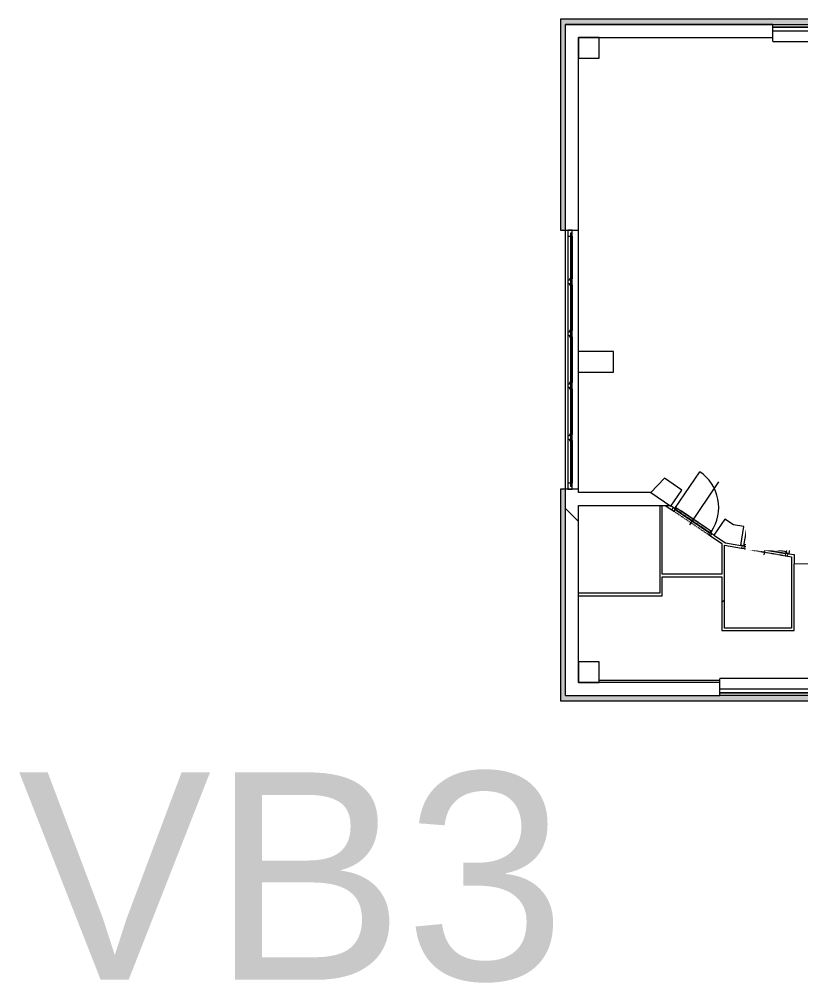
# Model space of a CAD drawing. Header units: millimetres. Extents: x 46521 to 258066, y -45352 to 20466.
# Drawn here: x 183311 to 198376, y -10713 to 7864 of the extents above; entities that cross this region are included whole.
import ezdxf

# ---------------------------------------------------------------- set-up
doc = ezdxf.new("R2010")
doc.units = ezdxf.units.MM
doc.linetypes.add('Čerchovaná se dvěma tečkami', pattern=[2.59, 1, -0.53, 0, -0.53, 0, -0.53])
for name, color, linetype, lineweight in [('A-DOOR', 31, 'Continuous', 13), ('A-DOOR-FRAM', 31, 'Continuous', 25), ('A-FLOR', 192, 'Continuous', 13), ('A-GENM', 13, 'Continuous', 13), ('A-GLAZ', 151, 'Continuous', 13), ('A-GLAZ-CURT', 52, 'Continuous', 9), ('A-GLAZ-CWMG', 51, 'Continuous', 9), ('A-WALL', 113, 'Continuous', 13), ('A-WALL-PATT', 111, 'Continuous', 35), ('G-ANNO-TEXT', 231, 'Continuous', 9), ('I-FURN', 30, 'Continuous', 13), ('S-COLS', 52, 'Continuous', 13)]:
    doc.layers.add(name, color=color, linetype=linetype, lineweight=lineweight)
doc.styles.add('Arial_3', font='arial.ttf', dxfattribs={"height": 5000})
doc.styles.add('Arial_4', font='arial.ttf', dxfattribs={"height": 4000})
pattern_1 = [(45, (128393, 0), (-7184.2, 7184.2), []), (45, (131267, 0), (-7184.2, 7184.2), []), (45, (137014, 0), (-4310.5, 10057.9), [4064, -2032, 67.06, -1964.94])]
pattern_2 = [(45, (128393, 0), (-7184.2, 7184.2), []), (45, (131267, -3e-12), (-7184.2, 7184.2), []), (45, (137014, -7e-12), (-4310.5, 10057.9), [4064, -2032, 67.06, -1964.94])]

# ---------------------------------------------------------------- blocks, each defined once
blk = doc.blocks.new('OKNO_2k_ - OKNO_2k_1900x1400-1963744-Mapka _ závislý 6')
at = {"layer": 'A-GLAZ', "lineweight": 9}
for p, q in [((-950, 126), (950, 126)), ((-950, 75), (-950, 126)), ((950, 75), (-950, 75)), ((-950, 75), (950, 75)), ((-950, -5), (-950, 75)), ((950, 126), (950, 75)), ((950, 75), (950, -5)), ((950, -5), (-950, -5))]:
    blk.add_line(p, q, dxfattribs=at)
blk = doc.blocks.new('ST_panel_sklo - ST_panel_sklo-1403385-Mapka _ závislý 6')
at = {"layer": 'A-GLAZ-CURT'}
for p, q in [((470, 28), (-470, 28)), ((-470, 28), (-470, 0)), ((-470, 0), (470, 0)), ((470, 0), (470, 28))]:
    blk.add_line(p, q, dxfattribs=at)
blk = doc.blocks.new('ST_panel_sklo - ST_panel_sklo-1403386-Mapka _ závislý 6')
at = {"layer": 'A-GLAZ-CURT'}
for p, q in [((500, 28), (-500, 28)), ((-500, 28), (-500, 0)), ((-500, 0), (500, 0)), ((500, 0), (500, 28))]:
    blk.add_line(p, q, dxfattribs=at)
blk = doc.blocks.new('parapet s nosem_vnitní - parapet s nosem_vnitní-1349022-Mapka _ závislý 6')
at = {"layer": 'A-GENM', "lineweight": 9}
for p, q in [((-950, -190), (-950, 0)), ((950, 0), (950, -190)), ((-950, -190), (-950, -200)), ((-950, -200), (950, -200)), ((-950, -200), (950, -200)), ((950, -200), (950, -190))]:
    blk.add_line(p, q, dxfattribs=at)
blk = doc.blocks.new('Rectangular Mullion - Rectangular Mullion-Loc wall 49 Bottom 120mm 02-1403430-Mapka _ závislý 6')
at = {"layer": 'A-GLAZ-CWMG'}
for p, q in [((65495, -199), (65495, -1079)), ((65575, -259), (65575, -1079))]:
    blk.add_line(p, q, dxfattribs=at)
blk = doc.blocks.new('Rectangular Mullion - Rectangular Mullion-Loc wall 49 Bottom 120mm 02-1403408-Mapka _ závislý 6')
at = {"layer": 'A-GLAZ-CWMG'}
for p, q in [((65495, 801), (65495, -199)), ((65575, 741), (65575, -139))]:
    blk.add_line(p, q, dxfattribs=at)
blk = doc.blocks.new('Rectangular Mullion - Rectangular Mullion-Loc wall 49 Bottom 120mm 02-1403416-Mapka _ závislý 6')
at = {"layer": 'A-GLAZ-CWMG'}
for p, q in [((65495, 3681), (65495, 2801)), ((65575, 3681), (65575, 2861))]:
    blk.add_line(p, q, dxfattribs=at)
blk = doc.blocks.new('Rectangular Mullion - Rectangular Mullion-Loc wall 49 Bottom 120mm 02-1403417-Mapka _ závislý 6')
at = {"layer": 'A-GLAZ-CWMG'}
for p, q in [((-120, -79), (-120, 1)), ((-120, 1), (0, 1)), ((0, 1), (0, -79)), ((0, -79), (-120, -79))]:
    blk.add_line(p, q, dxfattribs=at)
blk = doc.blocks.new('Rectangular Mullion - Rectangular Mullion-Loc wall 49 Bottom 120mm 02-1403388-Mapka _ závislý 6')
at = {"layer": 'A-GLAZ-CWMG'}
for p, q in [((0, 1), (-120, 1)), ((-120, 1), (-120, -79)), ((0, -79), (0, 1)), ((-120, -79), (0, -79))]:
    blk.add_line(p, q, dxfattribs=at)
blk = doc.blocks.new('Rectangular Mullion - Rectangular Mullion-Loc wall 49 Bottom 120mm-1403423-Mapka _ závislý 6')
at = {"layer": 'A-GLAZ-CWMG'}
for p, q in [((-60, -49), (-60, 1)), ((-60, 1), (60, 1)), ((60, 1), (60, -49)), ((-30, -49), (-60, -49)), ((-30, -79), (-30, -49)), ((30, -79), (-30, -79)), ((60, -49), (30, -49)), ((30, -49), (30, -79))]:
    blk.add_line(p, q, dxfattribs=at)
blk = doc.blocks.new('Rectangular Mullion - Rectangular Mullion-Loc wall 49 Bottom 120mm-V103-Mapka _ závislý 6')
at = {"layer": 'A-GLAZ-CWMG'}
for p, q in [((-60, -49), (-60, 1)), ((-60, 1), (60, 1)), ((60, 1), (60, -49)), ((-30, -49), (-60, -49)), ((-30, -79), (-30, -49)), ((30, -79), (-30, -79)), ((60, -49), (30, -49)), ((30, -49), (30, -79))]:
    blk.add_line(p, q, dxfattribs=at)
blk = doc.blocks.new('Rectangular Mullion - Rectangular Mullion-Loc wall 49 Bottom 120mm-V104-Mapka _ závislý 6')
at = {"layer": 'A-GLAZ-CWMG'}
for p, q in [((-60, -49), (-60, 1)), ((-60, 1), (60, 1)), ((60, 1), (60, -49)), ((-30, -49), (-60, -49)), ((-30, -79), (-30, -49)), ((30, -79), (-30, -79)), ((60, -49), (30, -49)), ((30, -49), (30, -79))]:
    blk.add_line(p, q, dxfattribs=at)
blk = doc.blocks.new('Rectangular Mullion - Rectangular Mullion-Loc wall 49 Bottom 120mm-V105-Mapka _ závislý 6')
at = {"layer": 'A-GLAZ-CWMG'}
for p, q in [((-60, -49), (-60, 1)), ((-60, 1), (60, 1)), ((60, 1), (60, -49)), ((-30, -49), (-60, -49)), ((-30, -79), (-30, -49)), ((30, -79), (-30, -79)), ((60, -49), (30, -49)), ((30, -49), (30, -79))]:
    blk.add_line(p, q, dxfattribs=at)
blk = doc.blocks.new('Kóje - Kóje-2061615-Mapka _ závislý 6')
at = {"layer": 'I-FURN', "lineweight": 9}
for p, q in [((73972, 4123), (73684, 3825)), ((74108, 3991), (73972, 4123)), ((74160, 4045), (74108, 3991)), ((75065, 2804), (74160, 4045)), ((73684, 3825), (73821, 3702)), ((73821, 3702), (74611, 2602)), ((75368, 1291), (75065, 2804)), ((74611, 2602), (74886, 1290)), ((74886, 1290), (74622, -49)), ((75112, -258), (75417, 1291)), ((75417, 1291), (75368, 1291)), ((74622, -49), (73878, -1154)), ((74236, -1556), (75112, -258)), ((67354, -981), (67091, -1259)), ((67689, -1216), (67354, -981)), ((67091, -1259), (67482, -1523)), ((67482, -1523), (67689, -1216)), ((73878, -1154), (72768, -1878)), ((73001, -2362), (74236, -1556)), ((68519, -1773), (68311, -2082)), ((68684, -1884), (68519, -1773)), ((68884, -1916), (68684, -1884)), ((68827, -2280), (68884, -1916)), ((72768, -1878), (72572, -1920)), ((72572, -1920), (72641, -2243)), ((68311, -2082), (68530, -2229)), ((68530, -2229), (68827, -2280)), ((69814, -2080), (69752, -2440)), ((70006, -2113), (69814, -2080)), ((71421, -2104), (70006, -2113)), ((71617, -2065), (71421, -2104)), ((71694, -2425), (71617, -2065)), ((72641, -2243), (72895, -2194)), ((72895, -2194), (73001, -2362)), ((69752, -2440), (69855, -2458)), ((69855, -2458), (69855, -2638)), ((71665, -2430), (71694, -2425)), ((71665, -2606), (71665, -2430)), ((69855, -2638), (71665, -2606))]:
    blk.add_line(p, q, dxfattribs=at)
blk = doc.blocks.new('DVERE_1k_oblozka - DD03_01_800x1970_koupelna-V128-Mapka _ závislý 6')
at = {"layer": 'A-DOOR', "lineweight": 9}
for p, q in [((-415, 22), (-415, 882)), ((0, -78), (0, 922)), ((-400, 22), (-450, 22)), ((-450, 22), (-450, -28)), ((415, 52), (-415, 52)), ((-415, 52), (-415, 37)), ((-415, 37), (-400, 37)), ((-400, 37), (-400, 12)), ((-400, -28), (-400, 22)), ((-400, 12), (400, 12)), ((305, 52), (-305, 52)), ((400, 12), (400, 37)), ((400, 37), (415, 37)), ((450, 22), (400, 22)), ((400, 22), (400, -28)), ((415, 37), (415, 52)), ((415, 52), (415, 22)), ((450, -28), (450, 22)), ((-450, -28), (-400, -28)), ((400, -28), (450, -28))]:
    blk.add_line(p, q, dxfattribs=at)
at = {"layer": 'A-DOOR', "linetype": 'Čerchovaná se dvěma tečkami', "lineweight": 9}
for p, q in [((-400, 22), (400, 22)), ((-400, -28), (400, -28))]:
    blk.add_line(p, q, dxfattribs=at)
at = {"layer": 'A-DOOR', "lineweight": 9}
blk.add_arc((-415, 52), 830, 360, 90, dxfattribs=at)
at = {"layer": 'A-DOOR-FRAM', "lineweight": 9}
for p, q in [((-400, 22), (-450, 22)), ((-400, -28), (-400, 22)), ((400, 22), (400, -28)), ((400, 22), (450, 22)), ((-450, -28), (-400, -28)), ((450, -28), (400, -28))]:
    blk.add_line(p, q, dxfattribs=at)
blk = doc.blocks.new('DVERE_1k_oblozka - DD03_01_800x1970_koupelna-2042788-Mapka _ závislý 6')
at = {"layer": 'A-DOOR', "lineweight": 9}
for p, q in [((-415, 22), (-415, 882)), ((0, -78), (0, 922)), ((-400, 22), (-450, 22)), ((-450, 22), (-450, -28)), ((415, 52), (-415, 52)), ((-415, 52), (-415, 37)), ((-415, 37), (-400, 37)), ((-400, -28), (-400, 22)), ((-400, 12), (400, 12)), ((305, 52), (-305, 52)), ((400, 37), (415, 37)), ((450, 22), (400, 22)), ((400, 22), (400, -28)), ((415, 37), (415, 52)), ((415, 52), (415, 22)), ((450, -28), (450, 22)), ((-450, -28), (-400, -28)), ((400, -28), (450, -28))]:
    blk.add_line(p, q, dxfattribs=at)
at = {"layer": 'A-DOOR', "linetype": 'Čerchovaná se dvěma tečkami', "lineweight": 9}
for p, q in [((-400, 22), (400, 22)), ((-400, -28), (400, -28))]:
    blk.add_line(p, q, dxfattribs=at)
at = {"layer": 'A-DOOR', "lineweight": 9}
blk.add_arc((-415, 52), 830, 360, 90, dxfattribs=at)
at = {"layer": 'A-DOOR-FRAM', "lineweight": 9}
for p, q in [((-400, 22), (-450, 22)), ((-400, -28), (-400, 22)), ((400, 22), (400, -28)), ((400, 22), (450, 22)), ((-450, -28), (-400, -28)), ((450, -28), (400, -28))]:
    blk.add_line(p, q, dxfattribs=at)

msp = doc.modelspace()

# ---------------------------------------------------------------- hatches: boundary and pattern name
at = {"layer": 'A-WALL-PATT', "lineweight": 9}
h = msp.add_hatch(color=256, dxfattribs=at)
h.paths.add_polyline_path([(193842.6, -5274.4), (193842.6, -1199.4), (193742.6, -1199.4), (193742.6, -5274.4)])
h.paths.add_polyline_path([(193842.6, 3800.6), (193842.6, 7864.2), (193742.6, 7864.2), (193742.6, 3800.6)])
for points in [[(212801.6, 7764.2), (212801.6, 7864.2), (193842.6, 7864.2), (193842.6, 7764.2), (212751.6, 7764.2)], [(199800.3, -5274.4), (199800.7, -5274.4), (199800.3, -5174.4), (193842.6, -5174.4), (193842.6, -5274.4), (199750.7, -5274.4)]]:
    msp.add_hatch(color=256, dxfattribs=at).paths.add_polyline_path(points)
h = msp.add_hatch(dxfattribs=at)
h.set_pattern_fill('FP_59', color=256, angle=-315, style=0, pattern_type=2)
h.set_pattern_definition([(225, (200398.4, 7764), (5747.4, -5747.4), []), (180, (191240.5, 5072), (-5747.4, -5747.4), [1016, -10478.7]), (225, (190224.5, 5072), (5747.4, -5747.4), [1016, -7112]), (270, (189506, 4353.7), (5747.4, -5747.4), [1016, -10478.7]), (315, (189506, 3338), (5747.4, 5747.4), [1016, -7112]), (180, (191240.5, 2619.3), (-5747.4, -5747.4), [1016, -10478.7]), (225, (191959, 3338), (5747.4, -5747.4), [1016, -7112]), (270, (191959, 4353.7), (5747.4, -5747.4), [1016, -10478.7]), (315, (191240.5, 5072), (5747.4, 5747.4), [1016, -7112]), (225, (188577, 1690.4), (5747.4, -5747.4), [2032, -6096])])
h.paths.add_polyline_path([(212451.6, 7514.3), (212701.6, 7514.3), (212701.6, 7764.3), (208715.5, 7764.3), (208715.5, 7514.3), (212051.6, 7514.3), (212051.6, 7539.3), (212451.6, 7539.3)])
h.paths.add_polyline_path([(203815.5, 7514.3), (203815.5, 7764.3), (202665.5, 7764.3), (202665.5, 7514.3)])
h.paths.add_polyline_path([(200765.5, 7514.3), (200765.5, 7764.3), (199735.5, 7764.3), (199735.5, 7514.3), (200092.6, 7514.3), (200092.6, 7574.3), (200492.6, 7574.3), (200492.6, 7514.3)])
h.paths.add_polyline_path([(194492.6, 7514.3), (197835.5, 7514.3), (197835.5, 7764.3), (193842.6, 7764.3), (193842.6, 7514.3), (194092.6, 7514.3)])
h.paths.add_polyline_path([(206815.5, 7514.3), (206815.5, 7764.3), (205715.5, 7764.3), (205715.5, 7514.3), (206091.6, 7514.3), (206091.6, 7574.3), (206491.6, 7574.3), (206491.6, 7514.3)])
h = msp.add_hatch(dxfattribs=at)
h.set_pattern_fill('FP_58', color=256, angle=45, style=0, pattern_type=2)
h.set_pattern_definition([(315, (193842.6, -1579), (5747.4, 5747.4), []), (270, (196534.7, -10736.7), (5747.4, -5747.4), [1016, -10478.7]), (315, (196535, -11753), (5747.4, 5747.4), [1016, -7112]), (2e-13, (197253, -12471), (5747.4, 5747.4), [1016, -10478.7]), (45, (198269, -12471), (-5747.4, 5747.4), [1016, -7112]), (270, (198987.5, -10736.7), (5747.4, -5747.4), [1016, -10478.7]), (315, (198269, -10018), (5747.4, 5747.4), [1016, -7112]), (2e-13, (197253, -10018), (5747.4, 5747.4), [1016, -10478.7]), (45, (196535, -10737), (-5747.4, 5747.4), [1016, -7112]), (315, (199916, -13400), (5747.4, 5747.4), [2032, -6096])])
h.paths.add_polyline_path([(194092.6, -4924.4), (194092.6, -1199.4), (193842.6, -1199.4), (193842.6, -4924.4)])
h.paths.add_polyline_path([(194092.6, 3800.6), (194092.6, 7514.3), (193842.6, 7514.3), (193842.6, 3800.6)])
h = msp.add_hatch(dxfattribs=at)
h.set_pattern_fill('FP_42', color=256, angle=45, style=0, pattern_type=2)
h.set_pattern_definition([(45, (128393, 0), (-7184.2, 7184.2), []), (45, (131267, -3e-12), (-7184.2, 7184.2), []), (45, (137014, -8e-12), (-4310.5, 10057.9), [4064, -2032, 67.06, -1964.94])])
h.paths.add_polyline_path([(194767.6, 1061.2), (194767.6, 1461.2), (194092.6, 1461.2), (194092.6, 1061.2)])
h = msp.add_hatch(dxfattribs=at)
h.set_pattern_fill('FP_112', color=256, angle=-315, style=0, pattern_type=2)
h.set_pattern_definition([(225, (191914.6, -1259), (5747, -5747), []), (180, (182756.7, -3951), (-5747.4, -5747.4), [1016, -10478.7]), (225, (181741, -3951), (5747.4, -5747.4), [1016, -7112]), (270, (181022, -4669.3), (5747.4, -5747.4), [1016, -10478.7]), (315, (181022, -5685), (5747.4, 5747.4), [1016, -7112]), (180, (182756.7, -6404), (-5747.4, -5747.4), [1016, -10478.7]), (225, (183475, -5685), (5747.4, -5747.4), [1016, -7112]), (270, (183475, -4669.3), (5747.4, -5747.4), [1016, -10478.7]), (315, (182757, -3951), (5747.4, 5747.4), [1016, -7112]), (225, (180093, -7332.6), (5747.4, -5747.4), [2032, -6096])])
h.paths.add_polyline_path([(195657.6, -1508.8), (195854.7, -1508.8), (195484, -1258.8), (194092.6, -1258.8), (194092.6, -1508.8), (195484, -1508.8)])
h = msp.add_hatch(dxfattribs=at)
h.set_pattern_fill('FP_41', color=256, angle=45, style=0, pattern_type=2)
h.set_pattern_definition(pattern_2)
h.paths.add_polyline_path([(195707.6, -3202.7), (195707.6, -1508.8), (195657.6, -1522.7), (195657.6, -3202.7)])
h = msp.add_hatch(dxfattribs=at)
h.set_pattern_fill('FP_119', color=256, angle=45, style=0, pattern_type=2)
h.set_pattern_definition([(11.007, (128393, 0), (-1939.8, 9973.1), []), (11.007, (130776, -1607), (-1939.8, 9973.1), []), (11.007, (135541, -4820), (2049.4, 10749), [4064, -2032, 67.06, -1964.94])])
h.paths.add_polyline_path([(197023.9, -2297.2), (196665.5, -2055.5), (196637.5, -2096.9), (196925.7, -2280.2)])
h.paths.add_polyline_path([(195891.3, -1593.7), (195919.3, -1552.3), (195854.7, -1508.8), (195786, -1522.7), (195875.5, -1583)])
h = msp.add_hatch(dxfattribs=at)
h.set_pattern_fill('FP_120', color=256, angle=45, style=0, pattern_type=2)
h.set_pattern_definition([(35.212, (128393, 0), (-5858.3, 8301), []), (35.212, (131225, -489), (-5858.3, 8301), []), (35.212, (136889, -1466), (-2537.9, 10644.3), [4064, -2032, 67.06, -1964.94])])
h.paths.add_polyline_path([(198198.8, -2499.9), (198198.8, -2449.1), (198130, -2449.1), (198144.9, -2490.6)])
h.paths.add_polyline_path([(197236.6, -2333.9), (197236.6, -2283.1), (196922.8, -2229), (197023.9, -2297.2), (197125.6, -2314.7)])
h = msp.add_hatch(dxfattribs=at)
h.set_pattern_fill('FP_41', color=256, angle=45, style=0, pattern_type=2)
h.set_pattern_definition([(45, (128393, 0), (-7184.2, 7184.2), []), (45, (131267, -2e-12), (-7184.2, 7184.2), []), (45, (137014, -6e-12), (-4310.5, 10057.9), [4064, -2032, 67.06, -1964.94])])
h.paths.add_polyline_path([(196853.8, -3874.2), (196903.8, -3874.2), (196903.8, -2276.5), (196853.8, -2242.8), (196853.8, -3358.4)])
h = msp.add_hatch(dxfattribs=at)
h.set_pattern_fill('FP_41', color=256, angle=45, style=0, pattern_type=2)
h.set_pattern_definition(pattern_2)
h.paths.add_polyline_path([(198198.8, -3874.2), (198248.8, -3874.2), (198248.8, -2457.7), (198198.8, -2457.7), (198198.8, -3358.4)])
h = msp.add_hatch(dxfattribs=at)
h.set_pattern_fill('FP_117', color=256, angle=45, style=0, pattern_type=2)
h.set_pattern_definition(pattern_2)
h.paths.add_polyline_path([(195707.6, -2837.7), (195707.6, -2887.7), (196853.8, -2887.7), (196853.8, -2837.7)])
h = msp.add_hatch(dxfattribs=at)
h.set_pattern_fill('FP_117', color=256, angle=45, style=0, pattern_type=2)
h.set_pattern_definition(pattern_2)
h.paths.add_polyline_path([(194092.6, -3252.7), (195707.6, -3252.7), (195707.6, -3202.7), (194092.6, -3202.7)])
h = msp.add_hatch(dxfattribs=at)
h.set_pattern_fill('FP_42', color=256, angle=45, style=0, pattern_type=2)
h.set_pattern_definition(pattern_2)
h.paths.add_polyline_path([(198248.8, -3924.2), (198248.8, -3874.2), (196853.8, -3874.2), (196853.8, -3924.2), (198198.8, -3924.2)])
h = msp.add_hatch(dxfattribs=at)
h.set_pattern_fill('FP_57', color=256, angle=45, style=0, pattern_type=2)
h.set_pattern_definition([(45, (199814, -5174), (-5747, 5747), []), (360, (208971.7, -2482), (5747.4, 5747.4), [1016, -10478.7]), (45, (209988, -2482), (-5747.4, 5747.4), [1016, -7112]), (90, (210706, -1764), (-5747.4, 5747.4), [1016, -10478.7]), (135, (210706, -748), (-5747.4, -5747.4), [1016, -7112]), (360, (208971.7, -29.4), (5747.4, 5747.4), [1016, -10478.7]), (45, (208253, -748), (-5747.4, 5747.4), [1016, -7112]), (90, (208253, -1764), (-5747.4, 5747.4), [1016, -10478.7]), (135, (208972, -2482), (-5747.4, -5747.4), [1016, -7112]), (45, (211635, 899.4), (-5747.4, 5747.4), [2032, -6096])])
h.paths.add_polyline_path([(199815.7, -5174.4), (199800.3, -4924.4), (198715.7, -4924.4), (198715.7, -5174.4), (199800.3, -5174.4)])
h.paths.add_polyline_path([(196815.7, -5174.4), (196815.7, -4924.4), (193842.6, -4924.4), (193842.6, -5174.4), (194492.6, -5174.4)])
at = {"layer": 'S-COLS', "lineweight": 9}
h = msp.add_hatch(dxfattribs=at)
h.set_pattern_fill('FP_93', color=256, style=0, pattern_type=2)
h.set_pattern_definition(pattern_1)
h.paths.add_polyline_path([(194092.6, 7514.3), (194092.6, 7114.3), (194492.6, 7114.3), (194492.6, 7514.3)])
h = msp.add_hatch(dxfattribs=at)
h.set_pattern_fill('FP_93', color=256, style=0, pattern_type=2)
h.set_pattern_definition(pattern_1)
h.paths.add_polyline_path([(194092.6, -4524.4), (194092.6, -4924.4), (194492.6, -4924.4), (194492.6, -4524.4)])

# ---------------------------------------------------------------- linework, layer by layer
at = {"layer": 'A-FLOR', "lineweight": 9}
msp.add_line((194492.6, -4876.6), (196815.7, -4876.6), dxfattribs=at)
at = {"layer": 'A-WALL', "lineweight": 9}
for p, q in [((193742.6, 7864.2), (193742.6, 3800.6)), ((212801.6, 7864.2), (193742.6, 7864.2)), ((193842.6, -5174.4), (193842.6, 7764.3)), ((197835.5, 7764.3), (193842.6, 7764.3)), ((193842.6, 7764.2), (197835.5, 7764.2)), ((194092.6, -1258.8), (194092.6, 7514.3)), ((194092.6, 7514.3), (197835.5, 7514.3)), ((193742.6, 3800.6), (194092.6, 3800.6)), ((194767.6, 1461.2), (194092.6, 1461.2)), ((194767.6, 1061.2), (194767.6, 1461.2)), ((194092.6, 1061.2), (194767.6, 1061.2)), ((193742.6, -1199.4), (193742.6, -5274.4)), ((194092.6, -1199.4), (193742.6, -1199.4)), ((195484, -1258.8), (194092.6, -1258.8)), ((194092.6, -4924.4), (194092.6, -1508.8)), ((194092.6, -1508.8), (195854.7, -1508.8)), ((195657.6, -1508.8), (195657.6, -3202.7)), ((195707.6, -2837.7), (195707.6, -1508.8)), ((195765.3, -1508.8), (195891.3, -1593.7)), ((195919.3, -1552.3), (195875.5, -1522.7)), ((196637.5, -2096.9), (196853.8, -2242.8)), ((196704.6, -2081.8), (196665.5, -2055.5)), ((196853.8, -2242.8), (196853.8, -2837.7)), ((196903.7, -2276.5), (197236.6, -2333.9)), ((196903.8, -3874.2), (196903.8, -2276.5)), ((197245.1, -2284.6), (197219.8, -2280.2)), ((198123.5, -2486.9), (198198.8, -2499.9)), ((198198.8, -2499.9), (198198.8, -3874.2)), ((198248.8, -3924.2), (198248.8, -2637.7)), ((196853.8, -2837.7), (195707.6, -2837.7)), ((195707.6, -3252.7), (195707.6, -2887.7)), ((195707.6, -2887.7), (196853.8, -2887.7)), ((196853.8, -2887.7), (196853.8, -3924.2)), ((195657.6, -3202.7), (194092.6, -3202.7)), ((194092.6, -3252.7), (195707.6, -3252.7)), ((198198.8, -3874.2), (196903.8, -3874.2)), ((196853.8, -3924.2), (198248.8, -3924.2)), ((196815.7, -4924.4), (194092.6, -4924.4)), ((193842.6, -5174.4), (196815.7, -5174.4)), ((193742.6, -5274.4), (199700.7, -5274.4))]:
    msp.add_line(p, q, dxfattribs=at)
at = {"layer": 'S-COLS', "lineweight": 9}
for p, q in [((194492.6, 7514.3), (194092.6, 7514.3)), ((194092.6, 7514.3), (194092.6, 7114.3)), ((194492.6, 7114.3), (194492.6, 7514.3)), ((194092.6, 7114.3), (194492.6, 7114.3)), ((194492.6, -4524.4), (194092.6, -4524.4)), ((194092.6, -4524.4), (194092.6, -4924.4)), ((194492.6, -4924.4), (194492.6, -4524.4)), ((194092.6, -4924.4), (194492.6, -4924.4))]:
    msp.add_line(p, q, dxfattribs=at)

# ---------------------------------------------------------------- block references
at = {"layer": 'A-DOOR', "lineweight": 9}
for name, p, rotation in [('DVERE_1k_oblozka - DD03_01_800x1970_koupelna-V128-Mapka _ závislý 6', (196280, -1822.2), 326.0066834518678), ('DVERE_1k_oblozka - DD03_01_800x1970_koupelna-2042788-Mapka _ závislý 6', (197684.8, -2382.9), 350.2122083875207)]:
    msp.add_blockref(name, p, dxfattribs=dict(at, rotation=rotation))
at = {"layer": 'A-GENM', "lineweight": 9}
msp.add_blockref('parapet s nosem_vnitní - parapet s nosem_vnitní-1349022-Mapka _ závislý 6', (198785.5, 7634.3), dxfattribs=at)
at = {"layer": 'A-GENM', "lineweight": 9, "rotation": 180}
msp.add_blockref('parapet s nosem_vnitní - parapet s nosem_vnitní-1349022-Mapka _ závislý 6', (197765.7, -5044.4), dxfattribs=at)
at = {"layer": 'A-GLAZ', "lineweight": 9}
msp.add_blockref('OKNO_2k_ - OKNO_2k_1900x1400-1963744-Mapka _ závislý 6', (198785.5, 7639.3), dxfattribs=at)
at = {"layer": 'A-GLAZ', "lineweight": 9, "rotation": 180}
msp.add_blockref('OKNO_2k_ - OKNO_2k_1900x1400-1963744-Mapka _ závislý 6', (197765.7, -5049.4), dxfattribs=at)
at = {"layer": 'A-GLAZ-CURT', "rotation": 89.99999999999991}
for name, p in [('ST_panel_sklo - ST_panel_sklo-1403385-Mapka _ závislý 6', (193967.6, 3270.6)), ('ST_panel_sklo - ST_panel_sklo-1403386-Mapka _ závislý 6', (193967.6, 2300.6)), ('ST_panel_sklo - ST_panel_sklo-1403386-Mapka _ závislý 6', (193967.6, 1300.6)), ('ST_panel_sklo - ST_panel_sklo-1403386-Mapka _ závislý 6', (193967.6, 300.6)), ('ST_panel_sklo - ST_panel_sklo-1403385-Mapka _ závislý 6', (193967.6, -669.4))]:
    msp.add_blockref(name, p, dxfattribs=at)
at = {"layer": 'A-GLAZ-CWMG', "extrusion": (0, 0, -1), "rotation": 90.0000000000001}
for name, p in [('Rectangular Mullion - Rectangular Mullion-Loc wall 49 Bottom 120mm 02-1403417-Mapka _ závislý 6', (-193967.6, 3800.6)), ('Rectangular Mullion - Rectangular Mullion-Loc wall 49 Bottom 120mm-V105-Mapka _ závislý 6', (-193967.6, 2800.6)), ('Rectangular Mullion - Rectangular Mullion-Loc wall 49 Bottom 120mm-V104-Mapka _ závislý 6', (-193967.6, 1800.6)), ('Rectangular Mullion - Rectangular Mullion-Loc wall 49 Bottom 120mm-V103-Mapka _ závislý 6', (-193967.6, 800.6)), ('Rectangular Mullion - Rectangular Mullion-Loc wall 49 Bottom 120mm-1403423-Mapka _ závislý 6', (-193967.6, -199.4))]:
    msp.add_blockref(name, p, dxfattribs=at)
at = {"layer": 'A-GLAZ-CWMG'}
for name, p in [('Rectangular Mullion - Rectangular Mullion-Loc wall 49 Bottom 120mm 02-1403416-Mapka _ závislý 6', (128393.3, 0)), ('Rectangular Mullion - Rectangular Mullion-Loc wall 49 Bottom 120mm 02-1403408-Mapka _ závislý 6', (128393.3, 2000)), ('Rectangular Mullion - Rectangular Mullion-Loc wall 49 Bottom 120mm 02-1403408-Mapka _ závislý 6', (128393.3, 1000)), ('Rectangular Mullion - Rectangular Mullion-Loc wall 49 Bottom 120mm 02-1403408-Mapka _ závislý 6', (128393.3, 0)), ('Rectangular Mullion - Rectangular Mullion-Loc wall 49 Bottom 120mm 02-1403430-Mapka _ závislý 6', (128393.3, 0))]:
    msp.add_blockref(name, p, dxfattribs=at)
at = {"layer": 'A-GLAZ-CWMG', "rotation": 269.9999999999999}
msp.add_blockref('Rectangular Mullion - Rectangular Mullion-Loc wall 49 Bottom 120mm 02-1403388-Mapka _ závislý 6', (193967.6, -1199.4), dxfattribs=at)
at = {"layer": 'I-FURN', "lineweight": 9}
msp.add_blockref('Kóje - Kóje-2061615-Mapka _ závislý 6', (128393.3, 0), dxfattribs=at)

# ---------------------------------------------------------------- texts
at = {"layer": 'G-ANNO-TEXT', "color": 7, "insert": (183286.6, -6656.2), "char_height": 4000, "width": 13147.675, "attachment_point": 1, "style": 'Arial_4'}
msp.add_mtext('VB3', dxfattribs=at)

# ---------------------------------------------------------------- next in the draw order: texts
at = {"layer": 'G-ANNO-TEXT', "color": 7, "insert": (198568.9, 3875.6), "char_height": 5000, "width": 11704.638, "attachment_point": 1, "style": 'Arial_3', "bg_fill": 3, "box_fill_scale": 1.25, "bg_fill_color": 256, "bg_fill_true_color": 13158600, "bg_fill_transparency": 0}
msp.add_mtext('"B"', dxfattribs=at)

doc.saveas('drawing.dxf')
